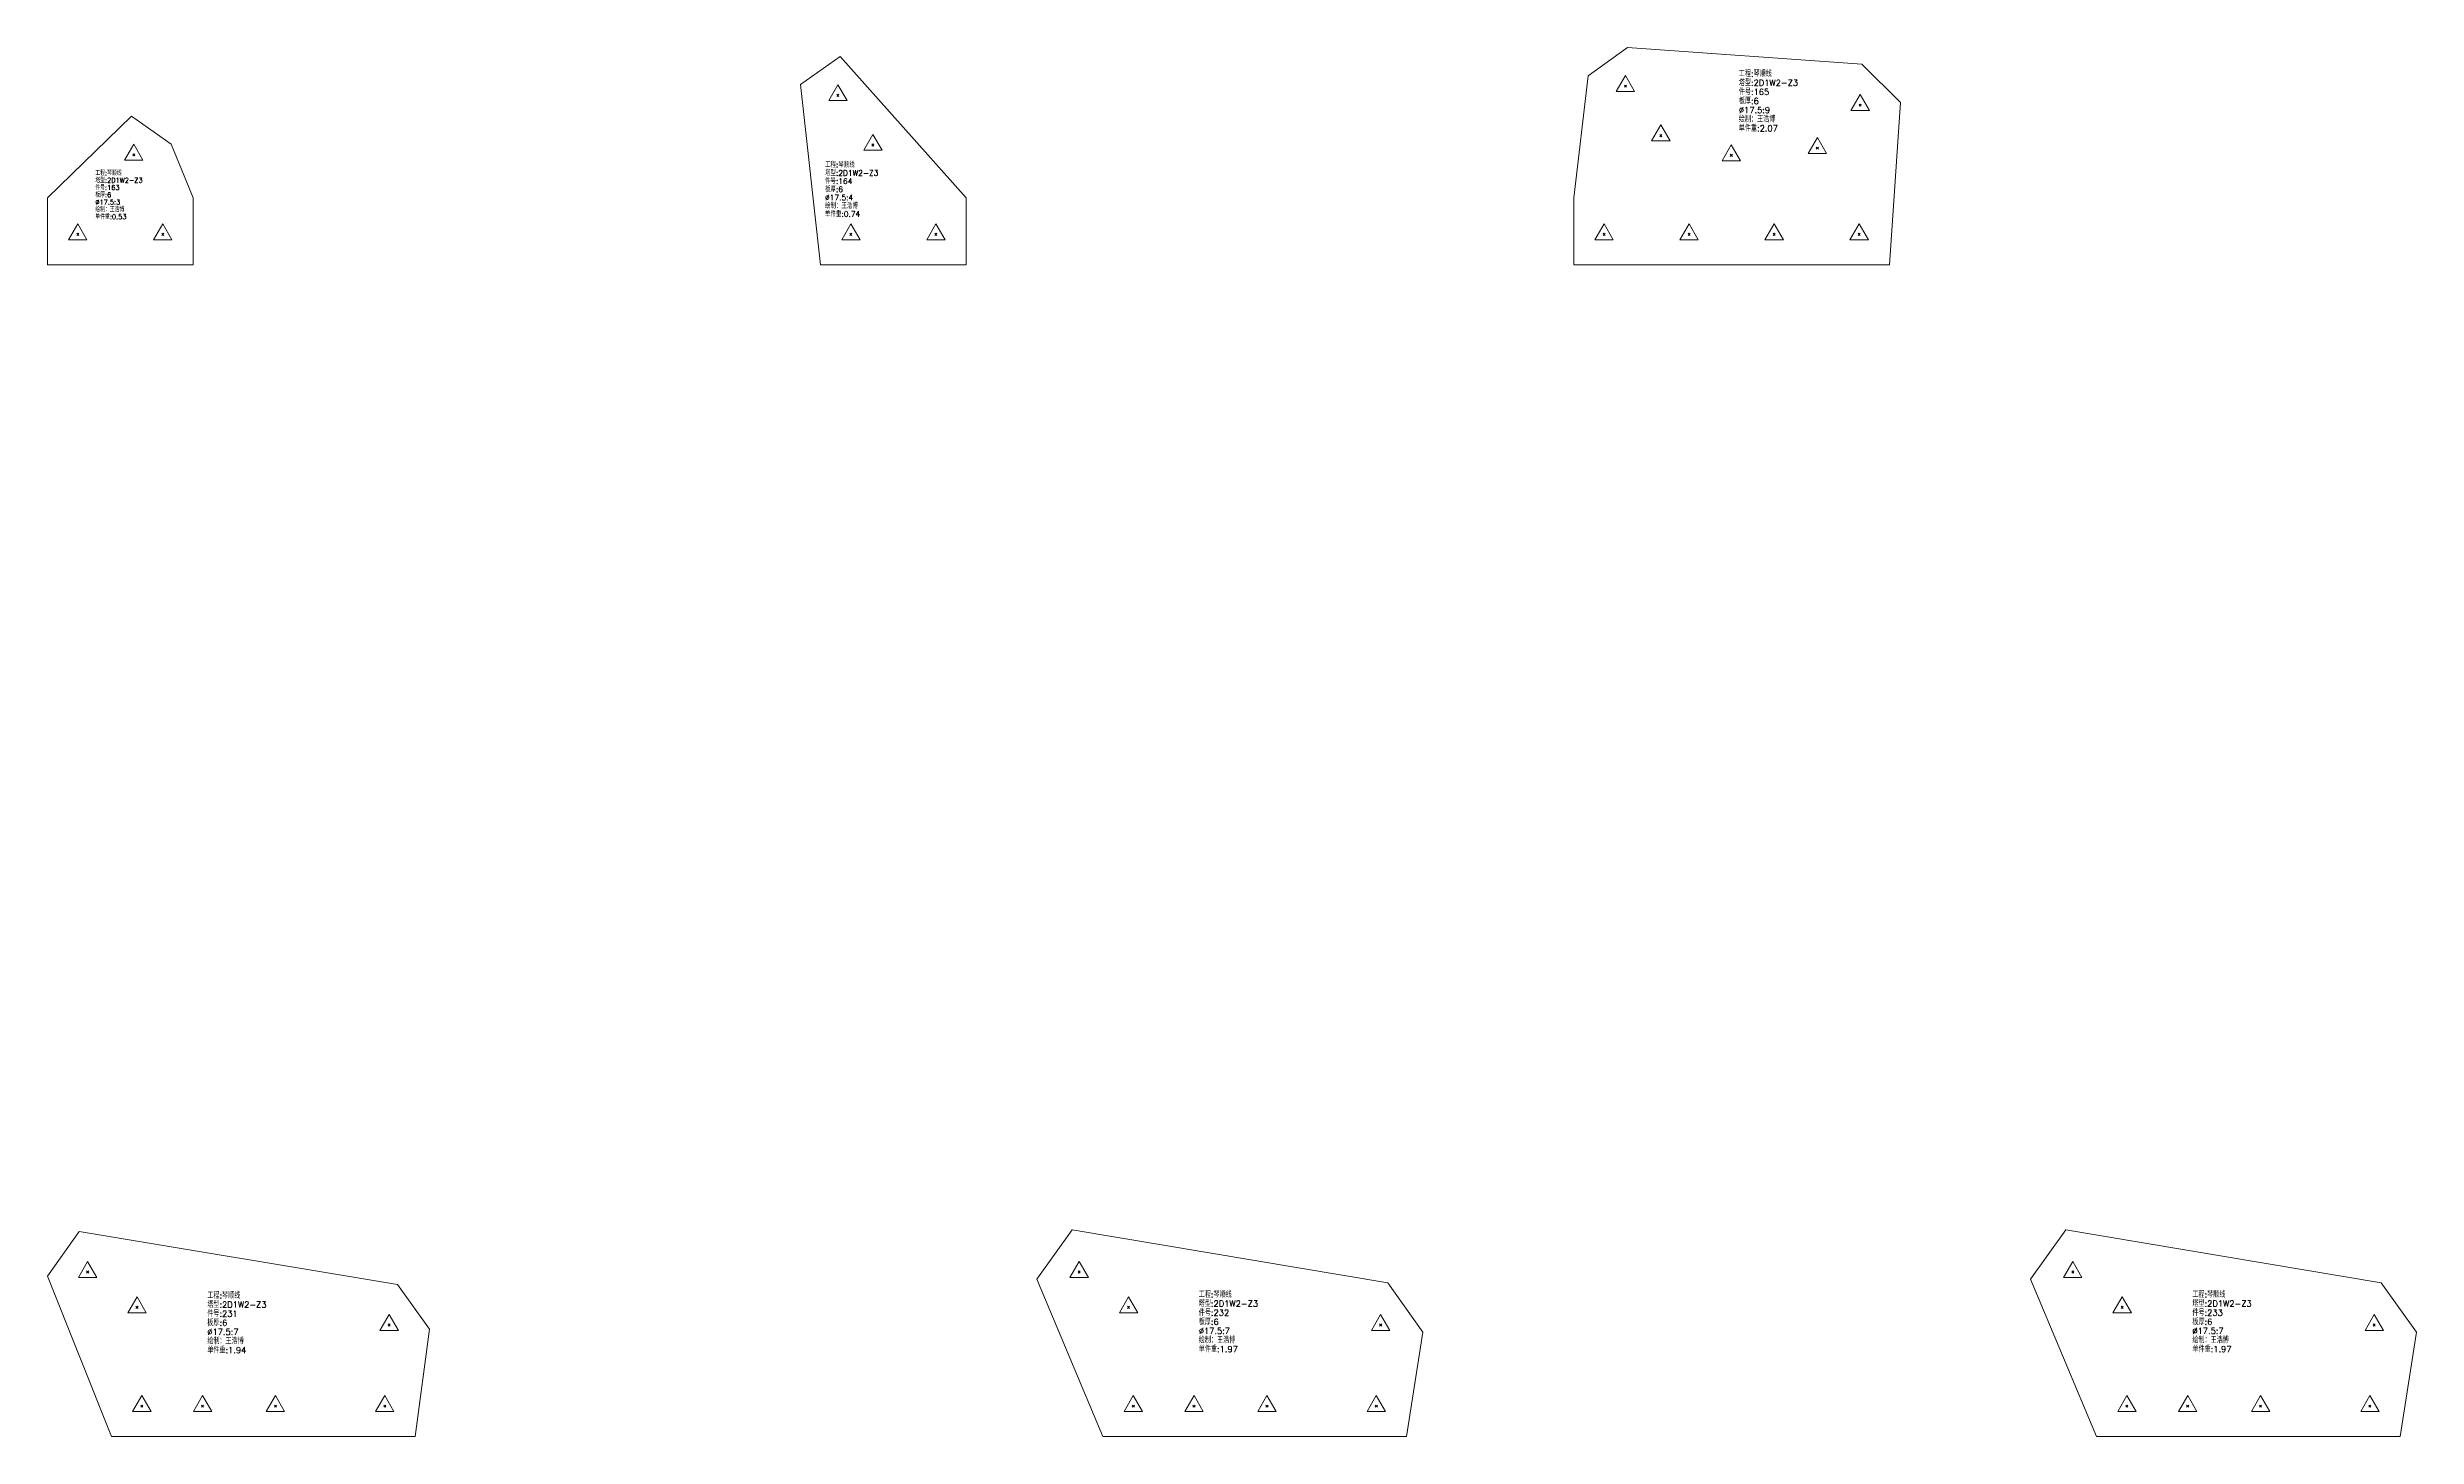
# Model space of a CAD drawing. Extents: x -580 to 8755, y 0 to 14723.
# Drawn here: x 0 to 1950, y 11921 to 13064 of the extents above; entities that cross this region are included whole.
import ezdxf
from ezdxf.enums import TextEntityAlignment as Align

# ---------------------------------------------------------------- set-up
doc = ezdxf.new("R2010")
doc.units = 0
doc.header["$MEASUREMENT"] = 0
doc.layers.add('1', color=7, linetype='CONTINUOUS', lineweight=25)
doc.styles.get("Standard").update_dxf_attribs({"font": 'simplex.shx', "width": 0.7, "height": 3, "bigfont": 'gbhzfs.shx'})

msp = doc.modelspace()

# ---------------------------------------------------------------- linework, layer by layer
at = {"layer": '1', "color": 7, "linetype": 'Continuous', "lineweight": 18}
for p, q in [((652.6948, 13056.77104), (620, 13033.72651)), ((756.40607, 12940.38274), (652.6948, 13056.77104)), ((1300.70854, 13064.26884), (1268.19783, 13040.96533)), ((1493.5856, 13050.57953), (1300.70854, 13064.26884)), ((1525.47872, 13018.85382), (1493.5856, 13050.57953)), ((620, 13033.72651), (636.40607, 12885.38274)), ((1268.19783, 13040.96533), (1256.40608, 12940.38274)), ((1516.40608, 12885.38274), (1525.47872, 13018.85382)), ((69.14449, 13007.72885), (0, 12940.38274)), ((101.83928, 12984.68432), (69.14449, 13007.72885)), ((120, 12940.38274), (101.83928, 12984.68432)), ((0, 12940.38274), (0, 12885.38274)), ((120, 12885.38274), (120, 12940.38274)), ((756.40607, 12885.38274), (756.40607, 12940.38274)), ((1256.40608, 12940.38274), (1256.40608, 12885.38274)), ((0, 12885.38274), (120, 12885.38274)), ((636.40607, 12885.38274), (756.40607, 12885.38274)), ((1256.40608, 12885.38274), (1516.40608, 12885.38274)), ((26.15572, 12089.53646), (0, 12052.91845)), ((288.29415, 12045.94359), (26.15572, 12089.53646)), ((843.51177, 12091.16392), (814.44986, 12050.47725)), ((1103.28875, 12047.54463), (843.51177, 12091.16392)), ((1661.41274, 12091.16392), (1632.35083, 12050.47725)), ((1921.20825, 12047.55823), (1661.41274, 12091.16392)), ((0, 12052.91845), (52.73994, 11920.85438)), ((314.44986, 12009.32559), (288.29415, 12045.94359)), ((814.44986, 12050.47725), (868.89744, 11920.85438)), ((1132.35083, 12006.85844), (1103.28875, 12047.54463)), ((1632.35083, 12050.47725), (1686.81661, 11920.85438)), ((1950.27016, 12006.87156), (1921.20825, 12047.55823)), ((302.73994, 11920.85438), (314.44986, 12009.32559)), ((1118.89744, 11920.85438), (1132.35083, 12006.85844)), ((1936.81661, 11920.85438), (1950.27016, 12006.87156)), ((52.73994, 11920.85438), (302.73994, 11920.85438)), ((868.89744, 11920.85438), (1118.89744, 11920.85438)), ((1686.81661, 11920.85438), (1936.81661, 11920.85438))]:
    msp.add_line(p, q, dxfattribs=at)
at = {"layer": '1', "color": 7, "linetype": 'Continuous', "lineweight": 13}
for p, q in [((650.75023, 13033.56453), (643.17273, 13020.43953)), ((658.32773, 13020.43953), (650.75023, 13033.56453)), ((1299.01789, 13041.04789), (1291.44039, 13027.92289)), ((1291.44039, 13027.92289), (1306.59539, 13027.92289)), ((1298.14289, 13031.42289), (1299.89289, 13033.17289)), ((1299.89289, 13031.42289), (1298.14289, 13033.17289)), ((1306.59539, 13027.92289), (1299.01789, 13041.04789)), ((643.17273, 13020.43953), (658.32773, 13020.43953)), ((649.87523, 13023.93953), (651.62523, 13025.68953)), ((651.62523, 13023.93953), (649.87523, 13025.68953)), ((1492.24967, 13025.40728), (1484.67217, 13012.28228)), ((1484.67217, 13012.28228), (1499.82717, 13012.28228)), ((1491.37467, 13015.78228), (1493.12467, 13017.53228)), ((1493.12467, 13015.78228), (1491.37467, 13017.53228)), ((1499.82717, 13012.28228), (1492.24967, 13025.40728)), ((679.55589, 12992.69603), (671.97839, 12979.57103)), ((687.13339, 12979.57103), (679.55589, 12992.69603)), ((1328.14729, 13000.40951), (1320.56979, 12987.28451)), ((1327.27229, 12990.78451), (1329.02229, 12992.53451)), ((1329.02229, 12990.78451), (1327.27229, 12992.53451)), ((1335.72479, 12987.28451), (1328.14729, 13000.40951)), ((1456.97599, 12989.99347), (1449.39849, 12976.86847)), ((1464.55349, 12976.86847), (1456.97599, 12989.99347)), ((71.08906, 12984.52233), (63.51156, 12971.39733)), ((63.51156, 12971.39733), (78.66656, 12971.39733)), ((70.21406, 12974.89733), (71.96406, 12976.64733)), ((71.96406, 12974.89733), (70.21406, 12976.64733)), ((78.66656, 12971.39733), (71.08906, 12984.52233)), ((671.97839, 12979.57103), (687.13339, 12979.57103)), ((678.68089, 12983.07103), (680.43089, 12984.82103)), ((680.43089, 12983.07103), (678.68089, 12984.82103)), ((1320.56979, 12987.28451), (1335.72479, 12987.28451)), ((1386.14791, 12984.13223), (1378.57041, 12971.00723)), ((1378.57041, 12971.00723), (1393.72541, 12971.00723)), ((1385.27291, 12974.50723), (1387.02291, 12976.25723)), ((1387.02291, 12974.50723), (1385.27291, 12976.25723)), ((1393.72541, 12971.00723), (1386.14791, 12984.13223)), ((1449.39849, 12976.86847), (1464.55349, 12976.86847)), ((1456.10099, 12980.36847), (1457.85099, 12982.11847)), ((1457.85099, 12980.36847), (1456.10099, 12982.11847)), ((25, 12919.13274), (17.4225, 12906.00774)), ((24.125, 12909.50774), (25.875, 12911.25774)), ((25.875, 12909.50774), (24.125, 12911.25774)), ((32.5775, 12906.00774), (25, 12919.13274)), ((95, 12919.13274), (87.4225, 12906.00774)), ((94.125, 12909.50774), (95.875, 12911.25774)), ((95.875, 12909.50774), (94.125, 12911.25774)), ((102.5775, 12906.00774), (95, 12919.13274)), ((661.40607, 12919.13274), (653.82858, 12906.00774)), ((660.53107, 12909.50774), (662.28107, 12911.25774)), ((662.28107, 12909.50774), (660.53107, 12911.25774)), ((668.98357, 12906.00774), (661.40607, 12919.13274)), ((731.40607, 12919.13274), (723.82858, 12906.00774)), ((730.53107, 12909.50774), (732.28107, 12911.25774)), ((732.28107, 12909.50774), (730.53107, 12911.25774)), ((738.98357, 12906.00774), (731.40607, 12919.13274)), ((1281.40608, 12919.13274), (1273.82858, 12906.00774)), ((1280.53108, 12909.50774), (1282.28108, 12911.25774)), ((1282.28108, 12909.50774), (1280.53108, 12911.25774)), ((1288.98357, 12906.00774), (1281.40608, 12919.13274)), ((1351.40608, 12919.13274), (1343.82858, 12906.00774)), ((1350.53108, 12909.50774), (1352.28108, 12911.25774)), ((1352.28108, 12909.50774), (1350.53108, 12911.25774)), ((1358.98357, 12906.00774), (1351.40608, 12919.13274)), ((1421.40608, 12919.13274), (1413.82858, 12906.00774)), ((1420.53108, 12909.50774), (1422.28108, 12911.25774)), ((1422.28108, 12909.50774), (1420.53108, 12911.25774)), ((1428.98357, 12906.00774), (1421.40608, 12919.13274)), ((1491.40608, 12919.13274), (1483.82858, 12906.00774)), ((1490.53108, 12909.50774), (1492.28108, 12911.25774)), ((1492.28108, 12909.50774), (1490.53108, 12911.25774)), ((1498.98357, 12906.00774), (1491.40608, 12919.13274)), ((17.4225, 12906.00774), (32.5775, 12906.00774)), ((87.4225, 12906.00774), (102.5775, 12906.00774)), ((653.82858, 12906.00774), (668.98357, 12906.00774)), ((723.82858, 12906.00774), (738.98357, 12906.00774)), ((1273.82858, 12906.00774), (1288.98357, 12906.00774)), ((1343.82858, 12906.00774), (1358.98357, 12906.00774)), ((1413.82858, 12906.00774), (1428.98357, 12906.00774)), ((1483.82858, 12906.00774), (1498.98357, 12906.00774)), ((33.13058, 12065.03963), (25.55308, 12051.91463)), ((32.25558, 12055.41463), (34.00558, 12057.16463)), ((34.00558, 12055.41463), (32.25558, 12057.16463)), ((40.70808, 12051.91463), (33.13058, 12065.03963)), ((849.32415, 12065.03963), (841.74665, 12051.91463)), ((848.44915, 12055.41463), (850.19915, 12057.16463)), ((850.19915, 12055.41463), (848.44915, 12057.16463)), ((856.90165, 12051.91463), (849.32415, 12065.03963)), ((1667.22512, 12065.03963), (1659.64762, 12051.91463)), ((1666.35012, 12055.41463), (1668.10012, 12057.16463)), ((1668.10012, 12055.41463), (1666.35012, 12057.16463)), ((1674.80262, 12051.91463), (1667.22512, 12065.03963)), ((25.55308, 12051.91463), (40.70808, 12051.91463)), ((73.81725, 12035.97772), (66.23975, 12022.85272)), ((81.39475, 12022.85272), (73.81725, 12035.97772)), ((841.74665, 12051.91463), (856.90165, 12051.91463)), ((890.01083, 12035.97772), (882.43333, 12022.85272)), ((897.58833, 12022.85272), (890.01083, 12035.97772)), ((1659.64762, 12051.91463), (1674.80262, 12051.91463)), ((1707.91179, 12035.97772), (1700.33429, 12022.85272)), ((1715.48929, 12022.85272), (1707.91179, 12035.97772)), ((66.23975, 12022.85272), (81.39475, 12022.85272)), ((72.94225, 12026.35272), (74.69225, 12028.10272)), ((74.69225, 12026.35272), (72.94225, 12028.10272)), ((281.31928, 12021.44677), (273.74178, 12008.32177)), ((288.89678, 12008.32177), (281.31928, 12021.44677)), ((882.43333, 12022.85272), (897.58833, 12022.85272)), ((889.13583, 12026.35272), (890.88583, 12028.10272)), ((890.88583, 12026.35272), (889.13583, 12028.10272)), ((1097.47652, 12021.42062), (1089.89902, 12008.29562)), ((1105.05402, 12008.29562), (1097.47652, 12021.42062)), ((1700.33429, 12022.85272), (1715.48929, 12022.85272)), ((1707.03679, 12026.35272), (1708.78679, 12028.10272)), ((1708.78679, 12026.35272), (1707.03679, 12028.10272)), ((1915.39589, 12021.43395), (1907.81839, 12008.30895)), ((1922.97339, 12008.30895), (1915.39589, 12021.43395)), ((273.74178, 12008.32177), (288.89678, 12008.32177)), ((280.44428, 12011.82177), (282.19428, 12013.57177)), ((282.19428, 12011.82177), (280.44428, 12013.57177)), ((1089.89902, 12008.29562), (1105.05402, 12008.29562)), ((1096.60152, 12011.79562), (1098.35152, 12013.54562)), ((1098.35152, 12011.79562), (1096.60152, 12013.54562)), ((1907.81839, 12008.30895), (1922.97339, 12008.30895)), ((1914.52089, 12011.80895), (1916.27089, 12013.55895)), ((1916.27089, 12011.80895), (1914.52089, 12013.55895)), ((77.73994, 11954.60438), (70.16244, 11941.47938)), ((70.16244, 11941.47938), (85.31744, 11941.47938)), ((76.86494, 11944.97938), (78.61494, 11946.72938)), ((78.61494, 11944.97938), (76.86494, 11946.72938)), ((85.31744, 11941.47938), (77.73994, 11954.60438)), ((127.73994, 11954.60438), (120.16244, 11941.47938)), ((120.16244, 11941.47938), (135.31744, 11941.47938)), ((126.86494, 11944.97938), (128.61494, 11946.72938)), ((128.61494, 11944.97938), (126.86494, 11946.72938)), ((135.31744, 11941.47938), (127.73994, 11954.60438)), ((187.73994, 11954.60438), (180.16244, 11941.47938)), ((180.16244, 11941.47938), (195.31744, 11941.47938)), ((186.86494, 11944.97938), (188.61494, 11946.72938)), ((188.61494, 11944.97938), (186.86494, 11946.72938)), ((195.31744, 11941.47938), (187.73994, 11954.60438)), ((277.73994, 11954.60438), (270.16244, 11941.47938)), ((270.16244, 11941.47938), (285.31744, 11941.47938)), ((276.86494, 11944.97938), (278.61494, 11946.72938)), ((278.61494, 11944.97938), (276.86494, 11946.72938)), ((285.31744, 11941.47938), (277.73994, 11954.60438)), ((893.89744, 11954.60438), (886.31994, 11941.47938)), ((886.31994, 11941.47938), (901.47494, 11941.47938)), ((893.02244, 11944.97938), (894.77244, 11946.72938)), ((894.77244, 11944.97938), (893.02244, 11946.72938)), ((901.47494, 11941.47938), (893.89744, 11954.60438)), ((943.89744, 11954.60438), (936.31994, 11941.47938)), ((936.31994, 11941.47938), (951.47494, 11941.47938)), ((943.02244, 11944.97938), (944.77244, 11946.72938)), ((944.77244, 11944.97938), (943.02244, 11946.72938)), ((951.47494, 11941.47938), (943.89744, 11954.60438)), ((1003.89744, 11954.60438), (996.31994, 11941.47938)), ((996.31994, 11941.47938), (1011.47494, 11941.47938)), ((1003.02244, 11944.97938), (1004.77244, 11946.72938)), ((1004.77244, 11944.97938), (1003.02244, 11946.72938)), ((1011.47494, 11941.47938), (1003.89744, 11954.60438)), ((1093.89744, 11954.60438), (1086.31994, 11941.47938)), ((1086.31994, 11941.47938), (1101.47494, 11941.47938)), ((1093.02244, 11944.97938), (1094.77244, 11946.72938)), ((1094.77244, 11944.97938), (1093.02244, 11946.72938)), ((1101.47494, 11941.47938), (1093.89744, 11954.60438)), ((1711.81661, 11954.60438), (1704.23911, 11941.47938)), ((1704.23911, 11941.47938), (1719.39411, 11941.47938)), ((1710.94161, 11944.97938), (1712.69161, 11946.72938)), ((1712.69161, 11944.97938), (1710.94161, 11946.72938)), ((1719.39411, 11941.47938), (1711.81661, 11954.60438)), ((1761.81661, 11954.60438), (1754.23911, 11941.47938)), ((1754.23911, 11941.47938), (1769.39411, 11941.47938)), ((1760.94161, 11944.97938), (1762.69161, 11946.72938)), ((1762.69161, 11944.97938), (1760.94161, 11946.72938)), ((1769.39411, 11941.47938), (1761.81661, 11954.60438)), ((1821.81661, 11954.60438), (1814.23911, 11941.47938)), ((1814.23911, 11941.47938), (1829.39411, 11941.47938)), ((1820.94161, 11944.97938), (1822.69161, 11946.72938)), ((1822.69161, 11944.97938), (1820.94161, 11946.72938)), ((1829.39411, 11941.47938), (1821.81661, 11954.60438)), ((1911.81661, 11954.60438), (1904.23911, 11941.47938)), ((1904.23911, 11941.47938), (1919.39411, 11941.47938)), ((1910.94161, 11944.97938), (1912.69161, 11946.72938)), ((1912.69161, 11944.97938), (1910.94161, 11946.72938)), ((1919.39411, 11941.47938), (1911.81661, 11954.60438))]:
    msp.add_line(p, q, dxfattribs=at)

# ---------------------------------------------------------------- texts
at = {"layer": '1', "color": 7, "linetype": 'Continuous', "lineweight": 18}
for s, height, p in [('件号:165', 5, (1392.34665, 13023.64158)), ('塔型:2D1W2-Z3', 5, (1392.34665, 13031.14158)), ('工程:琴顺线', 5, (1392.34665, 13038.64158)), ('板厚:6', 5, (1392.34665, 13016.14158)), ('%%c17.5:9', 5, (1392.34665, 13008.64158)), ('绘制：王浩博', 5, (1392.34665, 13001.14158)), ('单件重:2.07', 5, (1392.34665, 12993.64158)), ('工程:琴顺线', 4.5, (640.11687, 12964.0611)), ('件号:163', 4, (39.42341, 12945.70842)), ('塔型:2D1W2-Z3', 4, (39.42341, 12951.70842)), ('工程:琴顺线', 4, (39.42341, 12957.70842)), ('件号:164', 4.5, (640.11687, 12950.5611)), ('板厚:6', 4.5, (640.11687, 12943.8111)), ('塔型:2D1W2-Z3', 4.5, (640.11687, 12957.3111)), ('板厚:6', 4, (39.42341, 12939.70842)), ('绘制：王浩博', 4, (39.42341, 12927.70842)), ('%%c17.5:3', 4, (39.42341, 12933.70842)), ('绘制：王浩博', 4.5, (640.11687, 12930.3111)), ('%%c17.5:4', 4.5, (640.11687, 12937.0611)), ('单件重:0.53', 4, (39.42341, 12921.70842)), ('单件重:0.74', 4.5, (640.11687, 12923.5611)), ('工程:琴顺线', 5, (131.62919, 12033.01121)), ('塔型:2D1W2-Z3', 5, (947.8046, 12026.32494)), ('工程:琴顺线', 5, (947.8046, 12033.82494)), ('塔型:2D1W2-Z3', 5, (1765.71475, 12026.32494)), ('工程:琴顺线', 5, (1765.71475, 12033.82494)), ('件号:231', 5, (131.62919, 12018.01121)), ('板厚:6', 5, (131.62919, 12010.51121)), ('塔型:2D1W2-Z3', 5, (131.62919, 12025.51121)), ('件号:232', 5, (947.8046, 12018.82494)), ('板厚:6', 5, (947.8046, 12011.32494)), ('件号:233', 5, (1765.71475, 12018.82494)), ('板厚:6', 5, (1765.71475, 12011.32494)), ('绘制：王浩博', 5, (131.62919, 11995.51121)), ('单件重:1.94', 5, (131.62919, 11988.01121)), ('%%c17.5:7', 5, (131.62919, 12003.01121)), ('绘制：王浩博', 5, (947.8046, 11996.32494)), ('单件重:1.97', 5, (947.8046, 11988.82494)), ('%%c17.5:7', 5, (947.8046, 12003.82494)), ('绘制：王浩博', 5, (1765.71475, 11996.32494)), ('单件重:1.97', 5, (1765.71475, 11988.82494)), ('%%c17.5:7', 5, (1765.71475, 12003.82494))]:
    msp.add_text(s, height=height, dxfattribs=at).set_placement(p, align=Align.BOTTOM_LEFT)

doc.saveas('drawing.dxf')
